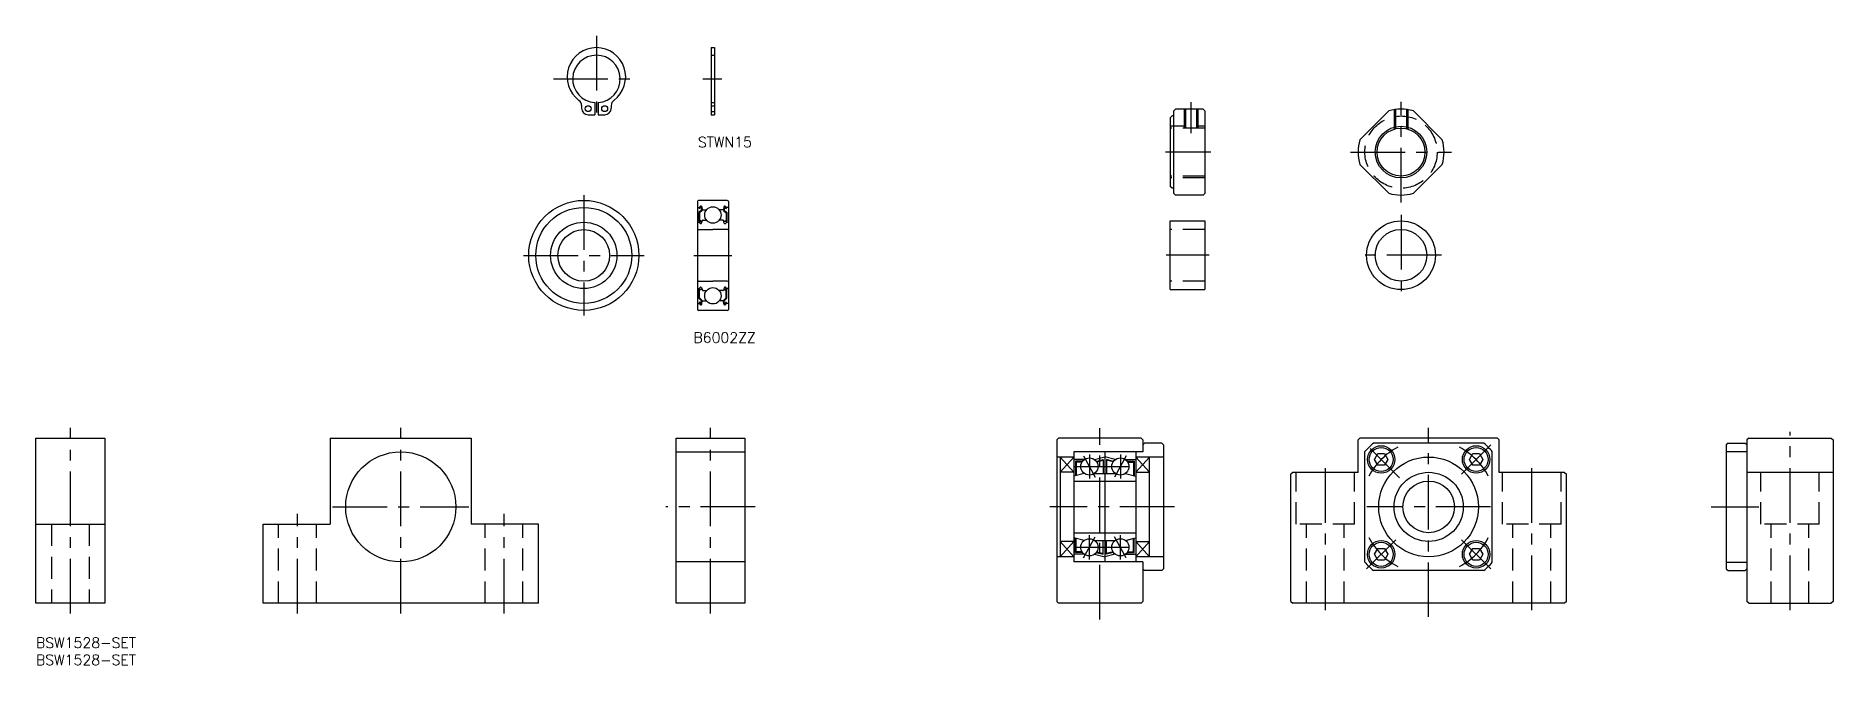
# Model space of a CAD drawing. Extents: x 0 to 522, y -8 to 175.
import ezdxf

# ---------------------------------------------------------------- set-up
doc = ezdxf.new("R2010")
doc.units = 0
doc.header["$LTSCALE"] = 0.5
doc.linetypes.add('CENTER', pattern=[50.8, 31.75, -6.35, 6.35, -6.35])
doc.linetypes.add('DASHED', pattern=[19.05, 12.7, -6.35])
for name, color, linetype in [('MSM_CENTER', 1, 'CENTER'), ('MSM_CONTINUOUS', 7, 'CONTINUOUS'), ('MSM_DASHED', 4, 'DASHED'), ('MSM_NARROW', 5, 'CONTINUOUS'), ('MSM_PART_NUMBER', 7, 'CONTINUOUS')]:
    doc.layers.add(name, color=color, linetype=linetype)
doc.styles.get("Standard").update_dxf_attribs({"font": 'txt.shx', "height": 3, "bigfont": 'bigfont.shx'})

# ---------------------------------------------------------------- blocks, each defined once
blk = doc.blocks.new('*U77')
at = {"layer": 'MSM_PART_NUMBER'}
blk.add_text('BSW1528-SET', height=3, dxfattribs=at).set_placement((0, -3))
blk = doc.blocks.new('*U78')
at = {"layer": 'MSM_PART_NUMBER'}
blk.add_text('BSW1528-SET', height=3, dxfattribs=at).set_placement((0, -8))

msp = doc.modelspace()

# ---------------------------------------------------------------- linework, layer by layer
at = {"layer": 'MSM_CENTER'}
for p, q in [((162.82, 174.95), (162.82, 149.92)), ((150.31, 162.44), (175.34, 162.44)), ((193.71, 162.44), (199.23, 162.44)), ((335.54, 155.67), (335.54, 146.67)), ((396.57, 126.52), (396.57, 155.81)), ((341.33, 141.17), (328.17, 141.17)), ((381.92, 141.17), (411.22, 141.17)), ((159.15, 128.63), (159.15, 93.63)), ((396.57, 122.92), (396.57, 99.41)), ((141.65, 111.13), (176.65, 111.13)), ((191.15, 111.13), (202.15, 111.13)), ((340.79, 111.17), (328.29, 111.17)), ((408.33, 111.17), (384.81, 111.17)), ((10, 7), (10, 61)), ((105.98, 7), (105.98, 61)), ((195.98, 7), (195.98, 61)), ((309.04, 5.29), (309.04, 60.94)), ((404.59, 6), (404.59, 61)), ((509.57, 8), (509.57, 59.87)), ((304.34, 52.81), (307.74, 46.69)), ((306.04, 53.25), (306.04, 46.25)), ((316.74, 52.81), (313.34, 46.69)), ((315.04, 53.25), (315.04, 46.25)), ((396.1, 46.49), (387.62, 54.97)), ((414.13, 47.55), (422.62, 56.03)), ((301.54, 49.75), (319.54, 49.75)), ((374.59, 8), (374.59, 50)), ((434.59, 8), (434.59, 50)), ((86.18, 38), (125.78, 38)), ((208.98, 38), (182.98, 38)), ((330.79, 38), (294.54, 38)), ((422.59, 38), (386.59, 38)), ((486.69, 38), (500.53, 38)), ((75.98, 7), (75.98, 36)), ((135.98, 7), (135.98, 36)), ((301.54, 26.25), (319.54, 26.25)), ((304.34, 23.19), (307.74, 29.31)), ((306.04, 22.75), (306.04, 29.75)), ((316.74, 23.19), (313.34, 29.31)), ((315.04, 22.75), (315.04, 29.75)), ((386.56, 19.97), (395.04, 28.45)), ((422.62, 19.97), (414.13, 28.45))]:
    msp.add_line(p, q, dxfattribs=at)
for start, end in [(117.3002, 152.6998), (27.3002, 62.6998), (207.3002, 242.6998), (297.3002, 332.6998)]:
    msp.add_arc((404.59, 38), 19.5, start, end, dxfattribs=at)
at = {"layer": 'MSM_CONTINUOUS'}
for p, q in [((196.15, 171.54), (196.15, 152.04)), ((196.15, 171.54), (197.15, 171.54)), ((197.15, 171.54), (197.15, 152.04)), ((158.52, 154.69), (158.52, 153.94)), ((160.42, 152.04), (162.32, 152.04)), ((162.32, 155.56), (162.32, 152.04)), ((162.32, 153.8), (162.32, 153.8)), ((163.32, 155.56), (163.32, 152.04)), ((163.32, 152.04), (165.22, 152.04)), ((167.12, 154.69), (167.12, 153.94)), ((196.15, 152.04), (197.15, 152.04)), ((329.54, 151.17), (330.04, 151.67)), ((330.54, 151.67), (330.04, 151.67)), ((331.04, 153.67), (330.54, 153.17)), ((330.54, 129.17), (330.54, 153.17)), ((339.04, 153.67), (331.04, 153.67)), ((339.04, 153.67), (339.54, 153.17)), ((339.54, 153.17), (339.54, 129.17)), ((384.59, 144.75), (392.99, 153.14)), ((400.15, 153.14), (408.55, 144.75)), ((329.54, 151.17), (329.54, 131.17)), ((329.54, 150.87), (329.54, 131.47)), ((392.99, 129.19), (384.59, 137.59)), ((408.55, 137.59), (400.15, 129.19)), ((330.04, 130.67), (329.54, 131.17)), ((330.54, 130.67), (330.04, 130.67)), ((388.79, 133.39), (388.79, 133.39)), ((390.89, 131.29), (390.89, 131.29)), ((192.15, 126.83), (192.15, 95.43)), ((196.65, 127.13), (192.45, 127.13)), ((192.71, 125.08), (192.96, 125.38)), ((200.85, 127.13), (196.65, 127.13)), ((200.59, 125.08), (200.34, 125.38)), ((201.15, 126.83), (201.15, 95.43)), ((330.54, 129.17), (331.04, 128.67)), ((339.04, 128.67), (331.04, 128.67)), ((339.54, 129.17), (339.04, 128.67)), ((192.25, 125.08), (192.71, 125.08)), ((192.35, 120.78), (192.65, 120.78)), ((193.33, 124.31), (192.58, 123.56)), ((192.58, 123.56), (192.58, 121.18)), ((192.65, 120.78), (192.92, 120.45)), ((192.89, 124.67), (192.73, 124.8)), ((193.53, 124.23), (192.78, 123.48)), ((192.78, 123.48), (192.78, 121.18)), ((193.23, 121.18), (192.78, 121.18)), ((192.78, 120.98), (193.23, 120.98)), ((192.86, 124.95), (193.11, 125.25)), ((193.01, 124.82), (192.86, 124.95)), ((192.89, 124.67), (193.01, 124.82)), ((193.08, 120.38), (193.14, 120.38)), ((193.23, 120.98), (193.23, 121.18)), ((193.29, 125.19), (193.33, 124.31)), ((193.33, 120.51), (193.6, 121.25)), ((193.49, 125.21), (193.55, 124.47)), ((193.53, 124.7), (193.53, 124.23)), ((193.65, 124.38), (194.8, 124.38)), ((193.79, 121.38), (194.8, 121.38)), ((199.65, 124.38), (198.5, 124.38)), ((199.51, 121.38), (198.5, 121.38)), ((199.97, 120.51), (199.7, 121.25)), ((199.81, 125.21), (199.75, 124.47)), ((199.77, 124.7), (199.77, 124.23)), ((199.77, 124.23), (200.52, 123.48)), ((200.01, 125.19), (199.97, 124.31)), ((199.97, 124.31), (200.72, 123.56)), ((200.07, 121.18), (200.52, 121.18)), ((200.07, 120.98), (200.07, 121.18)), ((200.52, 120.98), (200.07, 120.98)), ((200.22, 120.38), (200.15, 120.38)), ((200.44, 124.95), (200.18, 125.25)), ((200.28, 124.82), (200.44, 124.95)), ((200.41, 124.67), (200.28, 124.82)), ((200.65, 120.78), (200.37, 120.45)), ((200.41, 124.67), (200.56, 124.8)), ((200.52, 123.48), (200.52, 121.18)), ((201.05, 125.08), (200.59, 125.08)), ((200.95, 120.78), (200.65, 120.78)), ((200.72, 123.56), (200.72, 121.18)), ((329.54, 101.17), (329.54, 121.17)), ((329.54, 121.17), (339.54, 121.17)), ((339.54, 121.17), (339.54, 101.17)), ((192.45, 118.63), (196.65, 118.63)), ((200.85, 118.63), (196.65, 118.63)), ((192.35, 101.48), (192.65, 101.48)), ((192.45, 103.63), (196.65, 103.63)), ((192.58, 98.7), (192.58, 101.08)), ((192.65, 101.48), (192.92, 101.81)), ((192.78, 101.28), (193.23, 101.28)), ((192.78, 98.78), (192.78, 101.08)), ((193.23, 101.08), (192.78, 101.08)), ((193.08, 101.88), (193.14, 101.88)), ((193.23, 101.28), (193.23, 101.08)), ((193.33, 101.75), (193.6, 101.01)), ((193.72, 103.63), (193.72, 103.63)), ((193.79, 100.88), (194.8, 100.88)), ((194.7, 103.63), (194.7, 103.63)), ((200.85, 103.63), (196.65, 103.63)), ((199.51, 100.88), (198.5, 100.88)), ((199.97, 101.75), (199.7, 101.01)), ((200.52, 101.28), (200.07, 101.28)), ((200.07, 101.28), (200.07, 101.08)), ((200.07, 101.08), (200.52, 101.08)), ((200.22, 101.88), (200.15, 101.88)), ((200.65, 101.48), (200.37, 101.81)), ((200.52, 98.78), (200.52, 101.08)), ((200.95, 101.48), (200.65, 101.48)), ((200.72, 98.7), (200.72, 101.08)), ((329.54, 101.17), (339.54, 101.17)), ((192.25, 97.18), (192.71, 97.18)), ((200.85, 95.13), (192.45, 95.13)), ((193.33, 97.95), (192.58, 98.7)), ((192.71, 97.18), (192.96, 96.88)), ((192.89, 97.59), (192.73, 97.46)), ((193.53, 98.03), (192.78, 98.78)), ((193.01, 97.44), (192.86, 97.31)), ((192.86, 97.31), (193.11, 97.01)), ((192.89, 97.59), (193.01, 97.44)), ((193.29, 97.07), (193.33, 97.95)), ((193.49, 97.05), (193.55, 97.79)), ((193.53, 97.56), (193.53, 98.03)), ((193.65, 97.88), (194.8, 97.88)), ((200.85, 95.13), (196.65, 95.13)), ((199.65, 97.88), (198.5, 97.88)), ((199.81, 97.05), (199.75, 97.79)), ((199.77, 98.03), (200.52, 98.78)), ((199.77, 97.56), (199.77, 98.03)), ((199.97, 97.95), (200.72, 98.7)), ((200.01, 97.07), (199.97, 97.95)), ((200.44, 97.31), (200.18, 97.01)), ((200.41, 97.59), (200.28, 97.44)), ((200.28, 97.44), (200.44, 97.31)), ((200.59, 97.18), (200.34, 96.88)), ((200.41, 97.59), (200.56, 97.46)), ((201.05, 97.18), (200.59, 97.18)), ((0, 10), (0, 58)), ((0, 58), (20, 58)), ((20, 58), (20, 10)), ((85.48, 58), (85.48, 33)), ((85.48, 58), (126.48, 58)), ((126.48, 58), (126.48, 33)), ((185.98, 10), (185.98, 58)), ((185.98, 58), (205.98, 58)), ((205.98, 58), (205.98, 10)), ((297.04, 58), (296.54, 57.5)), ((296.54, 57.5), (296.54, 10.5)), ((321.04, 58), (297.04, 58)), ((321.04, 58), (321.54, 57.5)), ((321.54, 57.5), (321.54, 54)), ((384.59, 58), (384.09, 57.5)), ((384.09, 48), (384.09, 57.5)), ((424.59, 58), (384.59, 58)), ((424.59, 58), (425.09, 57.5)), ((425.09, 48), (425.09, 57.5)), ((497.57, 58), (497.07, 57.5)), ((497.07, 57.5), (497.07, 10.5)), ((497.57, 58), (521.57, 58)), ((521.57, 58), (522.07, 57.5)), ((522.07, 57.5), (522.07, 10.5)), ((185.98, 54), (205.98, 54)), ((301.54, 52.5), (296.54, 52.5)), ((297.54, 52.5), (297.54, 23.5)), ((321.59, 54), (301.54, 54)), ((301.54, 54), (301.54, 22)), ((301.54, 54), (301.54, 22)), ((307.54, 51.75), (310.54, 52.55)), ((310.54, 54), (310.54, 22)), ((313.54, 51.75), (310.54, 52.55)), ((319.54, 54), (319.54, 22)), ((327.54, 52.5), (319.54, 52.5)), ((322.09, 56.5), (321.59, 56)), ((321.59, 56), (321.59, 54)), ((327.04, 56.5), (322.09, 56.5)), ((323.54, 23.5), (323.54, 52.5)), ((327.04, 56.5), (327.54, 56)), ((327.54, 56), (327.54, 20)), ((386.09, 21.94), (386.09, 54.06)), ((420.65, 56.5), (388.53, 56.5)), ((388.84, 51.79), (389.82, 53.49)), ((389.82, 53.49), (391.78, 53.49)), ((391.78, 53.49), (392.76, 51.79)), ((416.41, 51.79), (417.4, 53.49)), ((417.4, 53.49), (419.36, 53.49)), ((419.36, 53.49), (420.34, 51.79)), ((423.09, 21.94), (423.09, 54.06)), ((491.57, 56.5), (491.07, 56)), ((491.07, 56), (491.07, 20)), ((491.07, 54.06), (497.02, 54.06)), ((491.57, 56.5), (496.52, 56.5)), ((496.52, 56.5), (497.02, 56)), ((497.02, 56), (497.02, 20)), ((497.02, 54), (497.07, 54)), ((301.54, 48.05), (297.54, 48.05)), ((304.54, 51.75), (301.54, 51.75)), ((304.54, 47.75), (301.54, 46.95)), ((302.04, 51.25), (302.04, 47.08)), ((304.04, 51.25), (302.04, 51.25)), ((302.24, 51.05), (302.24, 47.13)), ((303.9, 51.05), (302.24, 51.05)), ((307.54, 47.75), (313.54, 47.75)), ((308.05, 51.24), (310.04, 51.77)), ((308.17, 51.06), (310.04, 51.56)), ((310.04, 51.77), (310.04, 47.75)), ((311.04, 51.77), (311.04, 47.75)), ((313.03, 51.24), (311.04, 51.77)), ((312.91, 51.06), (311.04, 51.56)), ((316.54, 51.75), (319.54, 51.75)), ((316.54, 47.75), (319.54, 46.95)), ((317.04, 51.25), (319.04, 51.25)), ((317.18, 51.05), (318.84, 51.05)), ((318.84, 51.05), (318.84, 47.13)), ((319.04, 51.25), (319.04, 47.08)), ((319.54, 48.05), (323.54, 48.05)), ((365.09, 48), (364.59, 47.5)), ((364.59, 10.5), (364.59, 47.5)), ((384.09, 48), (365.09, 48)), ((389.82, 50.09), (388.84, 51.79)), ((391.78, 50.09), (389.82, 50.09)), ((392.76, 51.79), (391.78, 50.09)), ((417.4, 50.09), (416.41, 51.79)), ((419.36, 50.09), (417.4, 50.09)), ((420.34, 51.79), (419.36, 50.09)), ((444.09, 48), (425.09, 48)), ((444.09, 48), (444.59, 47.5)), ((444.59, 10.5), (444.59, 47.5)), ((522.07, 48), (497.07, 48)), ((301.54, 45.5), (319.54, 45.5)), ((0, 33), (20, 33)), ((65.98, 10), (65.98, 33)), ((65.98, 33), (85.48, 33)), ((145.98, 33), (126.48, 33)), ((145.98, 10), (145.98, 33)), ((301.54, 27.95), (297.54, 27.95)), ((301.54, 30.5), (319.54, 30.5)), ((304.54, 28.25), (301.54, 29.05)), ((302.04, 24.75), (302.04, 28.92)), ((302.24, 24.95), (302.24, 28.87)), ((307.54, 28.25), (313.54, 28.25)), ((310.04, 24.23), (310.04, 28.25)), ((311.04, 24.23), (311.04, 28.25)), ((316.54, 28.25), (319.54, 29.05)), ((316.54, 28.25), (319.04, 28.92)), ((318.84, 24.95), (318.84, 28.87)), ((319.04, 24.75), (319.04, 28.92)), ((319.54, 27.95), (323.54, 27.95)), ((205.98, 22), (185.98, 22)), ((301.54, 23.5), (296.54, 23.5)), ((304.54, 24.25), (301.54, 24.25)), ((321.59, 22), (301.54, 22)), ((304.04, 24.75), (302.04, 24.75)), ((303.9, 24.95), (302.24, 24.95)), ((307.54, 24.25), (310.54, 23.45)), ((308.05, 24.76), (310.04, 24.23)), ((308.17, 24.94), (310.04, 24.44)), ((313.54, 24.25), (310.54, 23.45)), ((312.91, 24.94), (311.04, 24.44)), ((313.03, 24.76), (311.04, 24.23)), ((316.54, 24.25), (319.54, 24.25)), ((317.04, 24.75), (319.04, 24.75)), ((317.18, 24.95), (318.84, 24.95)), ((327.54, 23.5), (319.54, 23.5)), ((321.54, 22), (321.54, 10.5)), ((321.59, 22), (321.59, 20)), ((388.84, 24.21), (389.82, 25.91)), ((389.82, 22.51), (388.84, 24.21)), ((389.82, 25.91), (391.78, 25.91)), ((391.78, 22.51), (389.82, 22.51)), ((391.78, 25.91), (392.76, 24.21)), ((392.76, 24.21), (391.78, 22.51)), ((416.41, 24.21), (417.4, 25.91)), ((417.4, 22.51), (416.41, 24.21)), ((417.4, 25.91), (419.36, 25.91)), ((419.36, 22.51), (417.4, 22.51)), ((419.36, 25.91), (420.34, 24.21)), ((420.34, 24.21), (419.36, 22.51)), ((491.07, 21.94), (497.02, 21.94)), ((497.02, 22), (497.07, 22)), ((322.09, 19.5), (321.59, 20)), ((327.04, 19.5), (322.09, 19.5)), ((327.54, 20), (327.04, 19.5)), ((420.65, 19.5), (388.53, 19.5)), ((491.07, 20), (491.57, 19.5)), ((491.57, 19.5), (496.52, 19.5)), ((496.52, 19.5), (497.02, 20)), ((296.54, 10.5), (297.04, 10)), ((321.04, 10), (321.54, 10.5)), ((364.59, 10.5), (365.09, 10)), ((444.59, 10.5), (444.09, 10)), ((497.57, 10), (497.07, 10.5)), ((522.07, 10.5), (521.57, 10)), ((20, 10), (0, 10)), ((145.98, 10), (65.98, 10)), ((205.98, 10), (185.98, 10)), ((321.04, 10), (297.04, 10)), ((444.09, 10), (365.09, 10)), ((497.57, 10), (521.57, 10))]:
    msp.add_line(p, q, dxfattribs=at)
for centre, radius in [((160.42, 153.79), 0.85), ((165.22, 153.79), 0.85), ((396.57, 141.17), 6.96), ((159.15, 111.13), 16), ((159.15, 111.13), 13.95), ((159.15, 111.13), 9.65), ((196.65, 122.88), 2.38), ((396.57, 111.17), 10), ((159.15, 111.13), 7.5), ((396.57, 111.17), 7.5), ((196.65, 99.38), 2.38), ((105.98, 38), 16), ((306.04, 49.75), 2.5), ((315.04, 49.75), 2.5), ((390.8, 51.79), 4), ((390.8, 51.79), 3.5), ((404.59, 38), 14.5), ((418.38, 51.79), 4), ((418.38, 51.79), 3.5), ((404.59, 38), 10.05), ((404.59, 38), 7.5), ((306.04, 26.25), 2.5), ((315.04, 26.25), 2.5), ((390.8, 24.21), 4), ((390.8, 24.21), 3.5), ((418.38, 24.21), 4), ((418.38, 24.21), 3.5)]:
    msp.add_circle(centre, radius, dxfattribs=at)
for centre, radius, start, end in [((162.82, 163.04), 8.5, 306.5949, 233.4051), ((162.82, 162.44), 6.9, 274.1555, 265.8445), ((156.62, 154.69), 1.9, 0, 53.4051), ((160.42, 153.94), 1.9, 180, 270), ((165.22, 153.94), 1.9, 270, 0), ((169.02, 154.69), 1.9, 126.5949, 180), ((396.57, 141.17), 12.5, 73.3576, 106.6424), ((396.57, 141.17), 12.5, 163.3576, 196.6424), ((396.57, 141.17), 12.5, 343.3576, 16.6424), ((192.45, 126.83), 0.3, 90, 180), ((193.19, 125.18), 0.3, 4.9968, 140.0002), ((200.11, 125.18), 0.3, 39.9998, 175.0032), ((200.85, 126.83), 0.3, 0, 90), ((396.57, 141.17), 12.5, 253.3576, 286.6424), ((192.25, 125.18), 0.1, 180, 270), ((192.35, 120.58), 0.2, 90, 180), ((192.78, 121.18), 0.2, 180, 270), ((192.86, 124.95), 0.2, 140.0002, 230.0848), ((193.08, 120.58), 0.2, 219.9962, 270), ((193.19, 125.18), 0.1, 2.8198, 140.0033), ((193.14, 120.58), 0.2, 270, 339.9919), ((193.65, 124.48), 0.1, 184.9968, 269.9995), ((193.79, 121.18), 0.2, 90, 159.9919), ((199.51, 121.18), 0.2, 20.0081, 90), ((199.65, 124.48), 0.1, 270.0005, 355.0032), ((200.15, 120.58), 0.2, 200.0081, 270), ((200.11, 125.18), 0.1, 39.9967, 177.1802), ((200.22, 120.58), 0.2, 270, 320.0038), ((200.52, 121.18), 0.2, 270, 0), ((200.44, 124.95), 0.2, 309.9152, 39.9998), ((200.95, 120.58), 0.2, 0, 90), ((201.05, 125.18), 0.1, 270, 0), ((192.45, 118.93), 0.3, 180, 270), ((200.85, 118.93), 0.3, 270, 0), ((192.45, 103.33), 0.3, 90, 180), ((192.35, 101.68), 0.2, 180, 270), ((192.78, 101.08), 0.2, 90, 180), ((193.08, 101.68), 0.2, 90, 140.0038), ((193.14, 101.68), 0.2, 20.0081, 90), ((193.79, 101.08), 0.2, 200.0081, 270), ((199.51, 101.08), 0.2, 270, 339.9919), ((200.15, 101.68), 0.2, 90, 159.9919), ((200.22, 101.68), 0.2, 39.9962, 90), ((200.52, 101.08), 0.2, 0, 90), ((200.85, 103.33), 0.3, 0, 90), ((200.95, 101.68), 0.2, 270, 0), ((192.25, 97.08), 0.1, 90, 180), ((192.45, 95.43), 0.3, 180, 270), ((192.86, 97.31), 0.2, 129.9152, 219.9998), ((193.19, 97.07), 0.3, 219.9998, 355.0032), ((193.19, 97.07), 0.1, 219.9967, 357.1802), ((193.65, 97.78), 0.1, 90.0005, 175.0032), ((199.65, 97.78), 0.1, 4.9968, 89.9995), ((200.11, 97.07), 0.3, 184.9968, 320.0002), ((200.11, 97.07), 0.1, 182.8198, 320.0033), ((200.44, 97.31), 0.2, 320.0002, 50.0848), ((200.85, 95.43), 0.3, 270, 0), ((201.05, 97.08), 0.1, 0, 90), ((404.59, 38), 24.5, 130.9657, 139.0343), ((404.59, 38), 24.5, 40.9657, 49.0343), ((404.59, 38), 24.5, 220.9657, 229.0343), ((404.59, 38), 24.5, 310.9657, 319.0343)]:
    msp.add_arc(centre, radius, start, end, dxfattribs=at)
at = {"layer": 'MSM_DASHED'}
for p, q in [((196.15, 169.34), (197.15, 169.34)), ((196.15, 155.56), (197.15, 155.56)), ((196.15, 154.64), (197.15, 154.64)), ((196.15, 152.94), (197.15, 152.94)), ((333.54, 153.67), (333.54, 148.12)), ((333.92, 153.67), (333.92, 148.12)), ((337.16, 153.67), (337.16, 148.12)), ((337.54, 153.67), (337.54, 148.12)), ((394.57, 153.51), (394.57, 147.83)), ((394.95, 153.56), (394.95, 147.93)), ((398.19, 153.56), (398.19, 147.93)), ((398.57, 153.51), (398.57, 147.83)), ((333.54, 148.67), (329.54, 148.67)), ((339.54, 148.12), (329.54, 148.12)), ((339.54, 148.67), (337.54, 148.67)), ((339.54, 134.21), (329.54, 134.21)), ((339.54, 133.67), (329.54, 133.67)), ((339.54, 118.67), (329.54, 118.67)), ((339.54, 103.67), (329.54, 103.67)), ((366.09, 33), (366.09, 48)), ((383.09, 33), (383.09, 48)), ((426.09, 33), (426.09, 48)), ((443.09, 33), (443.09, 48)), ((501.07, 33), (501.07, 48)), ((518.07, 33), (518.07, 48)), ((4.5, 33), (4.5, 10)), ((15.5, 33), (15.5, 10)), ((70.48, 10), (70.48, 33)), ((81.48, 10), (81.48, 33)), ((130.48, 10), (130.48, 33)), ((141.48, 10), (141.48, 33)), ((383.09, 33), (366.09, 33)), ((369.09, 10), (369.09, 33)), ((380.09, 10), (380.09, 33)), ((443.09, 33), (426.09, 33)), ((429.09, 10), (429.09, 33)), ((440.09, 10), (440.09, 33)), ((518.07, 33), (501.07, 33)), ((504.07, 10), (504.07, 33)), ((515.07, 10), (515.07, 33))]:
    msp.add_line(p, q, dxfattribs=at)
msp.add_circle((396.57, 141.17), 10.5, dxfattribs=at)
at = {"layer": 'MSM_NARROW'}
for p, q in [((297.54, 52.5), (301.54, 48.05)), ((301.54, 52.5), (297.54, 48.05)), ((323.54, 52.5), (319.54, 48.05)), ((319.54, 52.5), (323.54, 48.05)), ((297.54, 23.5), (301.54, 27.95)), ((301.54, 23.5), (297.54, 27.95)), ((323.54, 23.5), (319.54, 27.95)), ((319.54, 23.5), (323.54, 27.95))]:
    msp.add_line(p, q, dxfattribs=at)
msp.add_circle((396.57, 141.17), 7.5, dxfattribs=at)

# ---------------------------------------------------------------- block references
at = {"layer": 'MSM_CONTINUOUS'}
for name in ['*U77', '*U78']:
    msp.add_blockref(name, (0, 0), dxfattribs=at)

# ---------------------------------------------------------------- texts
at = {"layer": 'MSM_PART_NUMBER'}
for s, p in [('STWN15', (192.31, 142.57)), ('B6002ZZ', (191.01, 85.74))]:
    msp.add_text(s, height=3, dxfattribs=at).set_placement(p)

doc.saveas('drawing.dxf')
